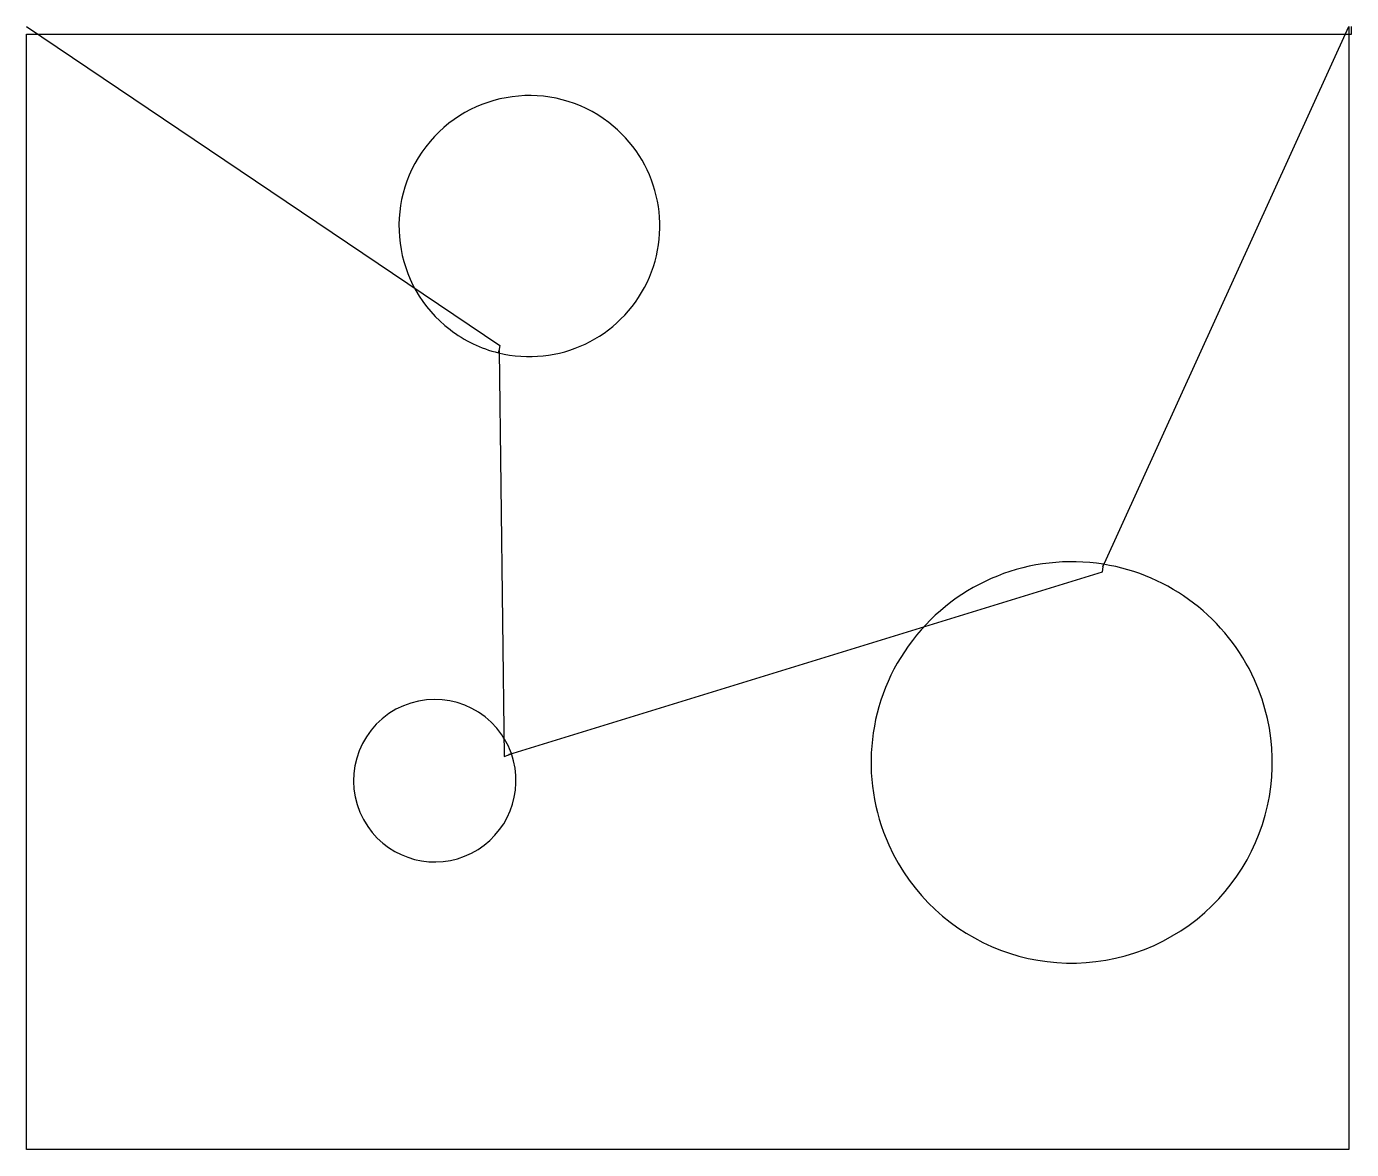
# Model space of a CAD drawing. Header units: inches. Extents: x 26.7 to 52.8, y 13.3 to 35.4.
import ezdxf

# ---------------------------------------------------------------- set-up
doc = ezdxf.new("R2010")
doc.units = ezdxf.units.IN
doc.layers.get('0').update_dxf_attribs({"linetype": 'CONTINUOUS'})
doc.layers.add('4', color=7, linetype='CONTINUOUS')
doc.layers.add('9', color=7, linetype='CONTINUOUS')

msp = doc.modelspace()

# ---------------------------------------------------------------- linework, layer by layer
at = {"color": 0, "linetype": 'CONTINUOUS'}
for p, q in [((26.69, 35.373), (36.016, 29.094)), ((47.895, 24.733), (52.743, 35.373)), ((52.793, 35.223), (52.793, 35.373)), ((36, 28.995), (36.102, 20.996)), ((36.194, 21.038), (47.888, 24.633))]:
    msp.add_line(p, q, dxfattribs=at)
at = {"layer": '4', "color": 4, "linetype": 'CONTINUOUS'}
for p, q in [((26.69, 13.257), (26.69, 35.223)), ((26.69, 35.223), (52.743, 35.223)), ((52.743, 35.223), (52.743, 13.257)), ((52.743, 13.257), (26.69, 13.257))]:
    msp.add_line(p, q, dxfattribs=at)
for centre, radius, start, end in [((36.597, 31.443), 2.57, 52.5356, 232.5356), ((36.597, 31.443), 2.57, 256.2661, 52.5356), ((36.597, 31.443), 2.57, 232.5356, 256.2661), ((47.28, 20.88), 3.952, 80.8975, 204.252), ((47.28, 20.88), 3.952, 24.252, 80.8975), ((47.28, 20.88), 3.952, 204.252, 24.252), ((34.733, 20.52), 1.6, 34.3855, 214.3855), ((34.733, 20.52), 1.6, 19.4441, 34.3855), ((34.733, 20.52), 1.6, 214.3855, 19.4441)]:
    msp.add_arc(centre, radius, start, end, dxfattribs=at)
at = {"layer": '9', "color": 9, "linetype": 'CONTINUOUS'}
for p, q in [((52.743, 35.373), (52.743, 35.223)), ((52.743, 35.223), (52.793, 35.223)), ((36.016, 29.094), (35.986, 28.947)), ((35.986, 28.947), (36, 28.995)), ((47.888, 24.633), (47.905, 24.782)), ((47.905, 24.782), (47.895, 24.733)), ((36.102, 20.996), (36.242, 21.052)), ((36.242, 21.052), (36.194, 21.038))]:
    msp.add_line(p, q, dxfattribs=at)

doc.saveas('drawing.dxf')
